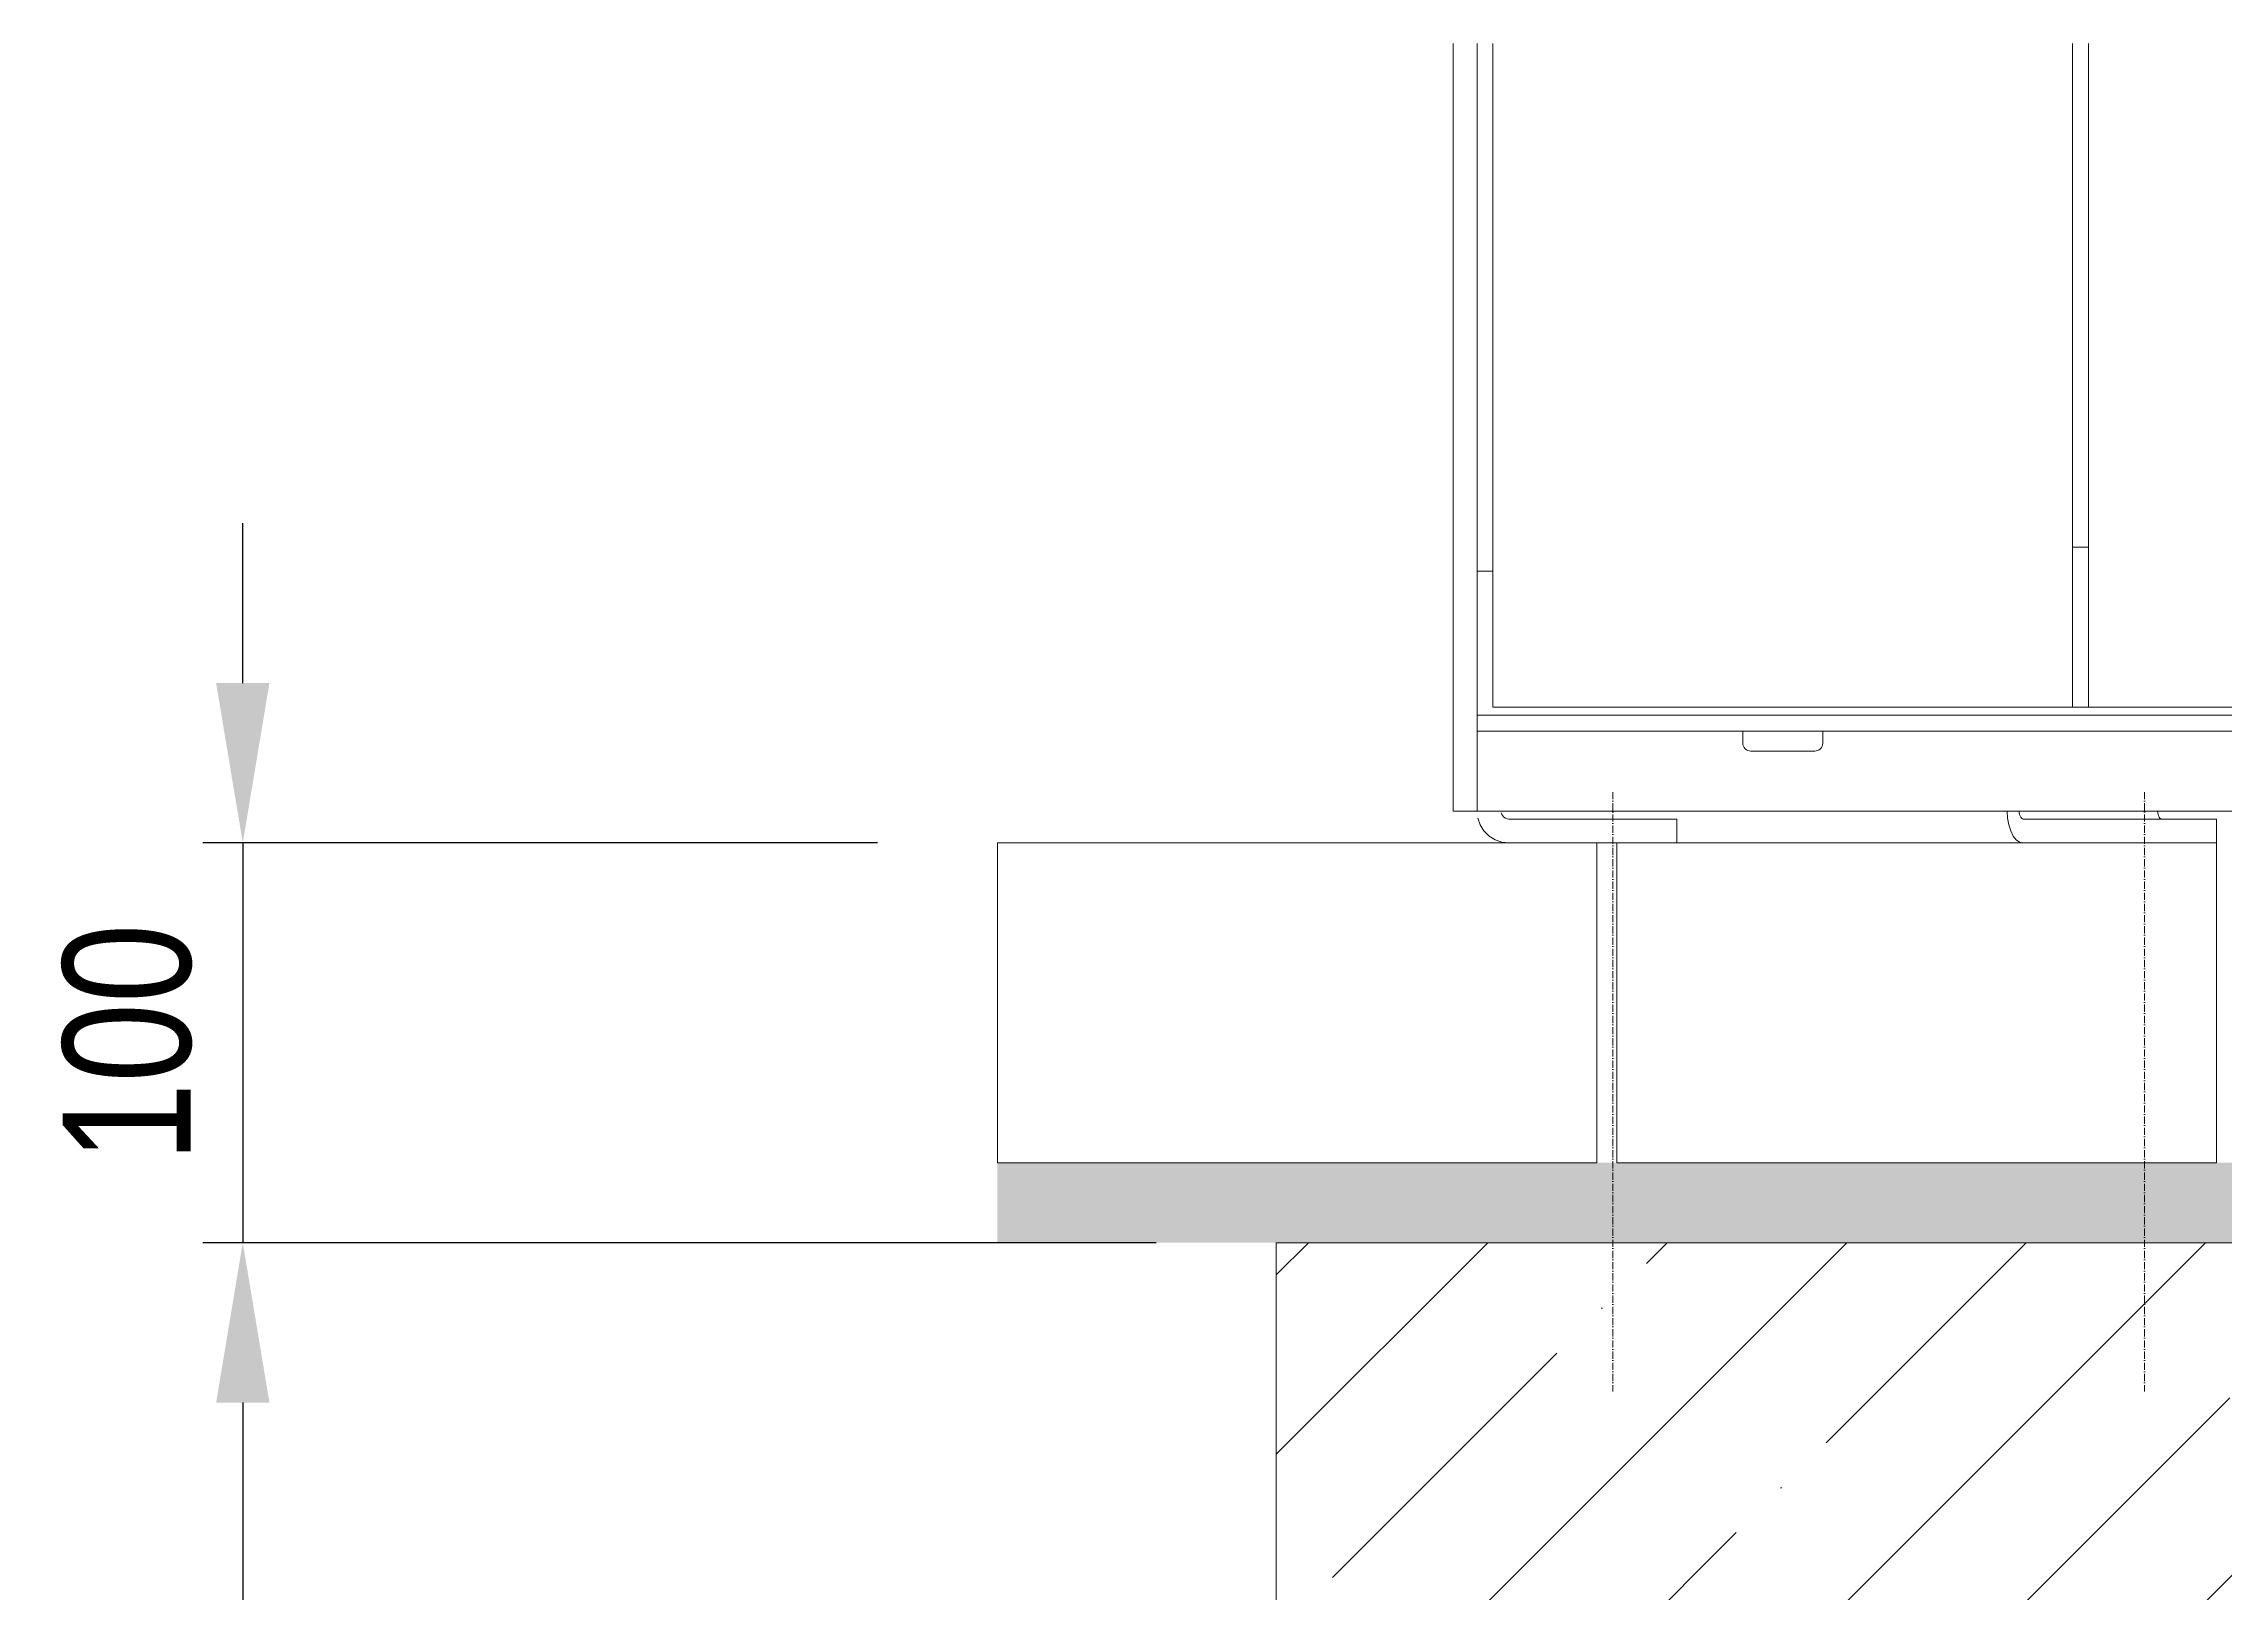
# Model space of a CAD drawing. Header units: millimetres. Extents: x 25115 to 31055, y 5999 to 10199.
# Drawn here: x 27049 to 27594, y 8167 to 8555 of the extents above; entities that cross this region are included whole.
import ezdxf

# ---------------------------------------------------------------- set-up
doc = ezdxf.new("R2010")
doc.units = ezdxf.units.MM
doc.header["$LTSCALE"] = 0.3
doc.linetypes.add('ACAD_ISO10W100', pattern=[18.5, 12, -3, 0.5, -3])
doc.linetypes.add('INCONTINUOUS', pattern=[200000.001, 200000, -0.001])
for name, color, linetype, lineweight in [('KOTY', 3, 'INCONTINUOUS', 9), ('OSY', 7, 'ACAD_ISO10W100', 15), ('Visible', 7, 'Continuous', 18)]:
    doc.layers.add(name, color=color, linetype=linetype, lineweight=lineweight)
doc.layers.add('SRAFY', color=7, linetype='Continuous', lineweight=9, true_color=0x5b5b5b)
doc.styles.add('SEACAD_Arial', font='arial.ttf', dxfattribs={"width": 0.8})
doc.dimstyles.new('ISO-25', dxfattribs={"dimtxt": 1.6, "dimasz": 2, "dimexe": 0.5, "dimexo": 1.5, "dimtad": 1, "dimdec": 0, "dimtxsty": 'SEACAD_Arial', "dimcen": 2, "dimadec": 0, "dimazin": 0, "dimtfac": 1, "dimtdec": 0, "dimtmove": 0, "dimatfit": 3, "dimfxl": 1, "dimarcsym": 0})

# ---------------------------------------------------------------- blocks, each defined once
blk = doc.blocks.new('*D431')
at = {"layer": 'Defpoints', "color": 0}
for p in [(27287.37, 8354.87), (27098.57, 8254.87), (27357.13, 8254.87)]:
    blk.add_point(p, dxfattribs=at)
at = {"layer": 'KOTY', "color": 0, "lineweight": -2}
for p, q in [((27098.57, 8394.87), (27098.57, 8434.87)), ((27257.37, 8354.87), (27088.57, 8354.87)), ((27098.57, 8354.87), (27098.57, 8254.87)), ((27327.13, 8254.87), (27088.57, 8254.87)), ((27098.57, 8214.87), (27098.57, 8174.87))]:
    blk.add_line(p, q, dxfattribs=at)
at = {"layer": 'KOTY', "color": 0}
for points in [[(27091.9, 8394.87), (27105.23, 8394.87), (27098.57, 8354.87)], [(27105.23, 8214.87), (27091.9, 8214.87), (27098.57, 8254.87)]]:
    blk.add_solid(points, dxfattribs=at)
at = {"layer": 'KOTY', "color": 0, "insert": (27069.73, 8304.87), "char_height": 32, "attachment_point": 5, "rotation": 90, "style": 'SEACAD_Arial'}
blk.add_mtext('100', dxfattribs=at)
blk = doc.blocks.new('*D430')
at = {"layer": 'Defpoints', "color": 0}
for p in [(27357.13, 8254.87), (27098.57, 7954.87), (27357.13, 7954.87)]:
    blk.add_point(p, dxfattribs=at)
at = {"layer": 'KOTY', "color": 0, "lineweight": -2}
for p, q in [((27327.13, 8254.87), (27088.57, 8254.87)), ((27098.57, 8214.87), (27098.57, 7994.87)), ((27327.13, 7954.87), (27088.57, 7954.87))]:
    blk.add_line(p, q, dxfattribs=at)
at = {"layer": 'KOTY', "color": 0}
for points in [[(27105.23, 8214.87), (27091.9, 8214.87), (27098.57, 8254.87)], [(27091.9, 7994.87), (27105.23, 7994.87), (27098.57, 7954.87)]]:
    blk.add_solid(points, dxfattribs=at)
at = {"layer": 'KOTY', "color": 0, "insert": (27069.73, 8104.87), "char_height": 32, "attachment_point": 5, "rotation": 90, "style": 'SEACAD_Arial'}
blk.add_mtext('300', dxfattribs=at)

msp = doc.modelspace()

# ---------------------------------------------------------------- hatches: boundary and pattern name
at = {"layer": 'SRAFY'}
h = msp.add_hatch(dxfattribs=at)
h.set_pattern_fill('AR-SAND', color=256, scale=0.5, style=0)
h.set_pattern_definition([(37.5, (2639.349, 3207.029), (-0.800016, 24.470662), [0, -19.304, 0, -21.59, 0, -20.6375]), (7.5, (2639.35, 3207.03), (22.476164, 35.841255), [0, -10.414, 0, -17.399, 0, -6.6675]), (327.5, (2623.728, 3207.029), (39.549619, 0.07186), [0, -6.35, 0, -22.86, 0, -29.845]), (317.5, (2623.728, 3207.03), (38.177823, 11.146466), [0, -3.175, 0, -14.986, 0, -17.145])])
h.paths.add_polyline_path([(27198.2, 8274.87), (27282.66, 8274.87), (27282.66, 8254.87), (27132.66, 8254.87), (27287.37, 8254.87), (27287.37, 8274.87), (27193.2, 8274.87)])
h.paths.add_polyline_path([(27282.66, 8274.87), (27348.2, 8274.87), (27353.2, 8274.87), (27503.2, 8274.87), (27508.2, 8274.87), (27658.2, 8274.87), (27663.2, 8274.87), (27813.2, 8274.87), (27818.2, 8274.87), (27968.2, 8274.87), (27972.23, 8274.87), (28122.23, 8274.87), (28127.23, 8274.87), (28277.23, 8274.87), (28135.43, 8274.87), (28135.04, 8274.87), (28285.82, 8274.87), (28210.43, 8274.87), (28210.43, 8254.87), (27432.66, 8254.87), (27282.66, 8254.87)])
h = msp.add_hatch(dxfattribs=at)
h.set_pattern_fill('ANSI35', color=8, scale=10, style=0)
h.set_pattern_definition([(45, (2956.124, 2839.05), (-44.90128, 44.90128), []), (45, (3001.026, 2839.05), (-44.90128, 44.90128), [79.375, -15.875, 0, -15.875])])
h.paths.add_polyline_path([(27357.13, 8254.87), (28057.13, 8254.87), (28057.13, 7954.87), (27357.13, 7954.87)])

# ---------------------------------------------------------------- linework, layer by layer
at = {"layer": 'OSY', "ltscale": 0.5}
for p, q in [((27441.39, 8367.62), (27441.39, 8217.62)), ((27574.37, 8367.62), (27574.37, 8217.62))]:
    msp.add_line(p, q, dxfattribs=at)
at = {"layer": 'SRAFY', "linetype": 'Continuous'}
for p, q in [((27437.37, 8354.87), (27287.37, 8354.87)), ((27287.37, 8354.87), (27287.37, 8274.87)), ((27437.37, 8274.87), (27437.37, 8354.87)), ((27592.37, 8354.87), (27442.37, 8354.87)), ((27442.37, 8354.87), (27442.37, 8274.87)), ((27592.37, 8274.87), (27592.37, 8354.87)), ((27287.37, 8274.87), (27437.37, 8274.87)), ((27442.37, 8274.87), (27592.37, 8274.87))]:
    msp.add_line(p, q, dxfattribs=at)
at = {"layer": 'SRAFY'}
msp.add_lwpolyline([(27357.13, 8254.87), (28057.13, 8254.87), (28057.13, 7954.87), (27357.13, 7954.87)], close=True, dxfattribs=at)
at = {"layer": 'Visible'}
for p, q in [((27560.38, 8428.85), (27556.38, 8428.85)), ((27411.38, 8422.85), (27407.38, 8422.85)), ((27560.38, 8388.85), (27556.38, 8388.85))]:
    msp.add_line(p, q, dxfattribs=at)
at = {"layer": 'Visible', "color": 0}
for p, q in [((27407.57, 8361.09), (27408.15, 8359.39)), ((27408.15, 8359.39), (27409.11, 8357.87)), ((27413.43, 8362.43), (27413.55, 8362.01)), ((27413.55, 8362.01), (27413.81, 8361.63)), ((27413.81, 8361.63), (27414.13, 8361.33)), ((27414.13, 8361.33), (27414.49, 8361.07)), ((27414.49, 8361.07), (27414.93, 8360.93)), ((27414.93, 8360.93), (27415.37, 8360.87)), ((27415.37, 8360.87), (27437.37, 8360.87)), ((27437.37, 8360.87), (27441.81, 8360.87)), ((27441.81, 8360.87), (27446.05, 8360.87)), ((27446.05, 8360.87), (27449.83, 8360.87)), ((27449.83, 8360.87), (27452.99, 8360.87)), ((27452.99, 8360.87), (27455.39, 8360.87)), ((27455.39, 8360.87), (27456.85, 8360.87)), ((27456.85, 8360.87), (27457.37, 8360.87)), ((27457.37, 8360.87), (27457.37, 8354.87)), ((27540.07, 8362.85), (27540.15, 8361.09)), ((27540.15, 8361.09), (27540.45, 8359.39)), ((27540.45, 8359.39), (27540.91, 8357.87)), ((27543.03, 8362.85), (27543.07, 8362.43)), ((27543.07, 8362.43), (27543.15, 8362.01)), ((27543.15, 8362.01), (27543.25, 8361.63)), ((27543.25, 8361.63), (27543.41, 8361.33)), ((27543.41, 8361.33), (27543.61, 8361.07)), ((27543.61, 8361.07), (27543.83, 8360.93)), ((27543.83, 8360.93), (27544.05, 8360.87)), ((27544.05, 8360.87), (27555.05, 8360.87)), ((27555.05, 8360.87), (27578.11, 8360.87)), ((27555.05, 8360.87), (27557.71, 8360.87)), ((27557.71, 8360.87), (27561.11, 8360.87)), ((27561.11, 8360.87), (27565.05, 8360.87)), ((27565.05, 8360.87), (27569.39, 8360.87)), ((27569.39, 8360.87), (27573.87, 8360.87)), ((27573.87, 8360.87), (27578.27, 8360.87)), ((27577.71, 8362.43), (27577.69, 8362.85)), ((27577.79, 8362.01), (27577.71, 8362.43)), ((27577.91, 8361.63), (27577.79, 8362.01)), ((27578.07, 8361.33), (27577.91, 8361.63)), ((27578.27, 8361.07), (27578.07, 8361.33)), ((27578.47, 8360.93), (27578.27, 8361.07)), ((27578.27, 8360.87), (27582.37, 8360.87)), ((27578.69, 8360.87), (27578.47, 8360.93)), ((27582.37, 8360.87), (27585.97, 8360.87)), ((27585.97, 8360.87), (27588.91, 8360.87)), ((27588.91, 8360.87), (27590.99, 8360.87)), ((27590.99, 8360.87), (27592.15, 8360.87)), ((27592.15, 8360.87), (27592.37, 8360.87)), ((27592.37, 8358.87), (27592.37, 8360.87)), ((27409.11, 8357.87), (27410.39, 8356.61)), ((27410.39, 8356.61), (27411.91, 8355.67)), ((27411.91, 8355.67), (27413.59, 8355.07)), ((27413.59, 8355.07), (27415.37, 8354.87)), ((27415.37, 8354.87), (27437.37, 8354.87)), ((27441.81, 8354.87), (27437.37, 8354.87)), ((27446.05, 8354.87), (27441.81, 8354.87)), ((27449.83, 8354.87), (27446.05, 8354.87)), ((27452.99, 8354.87), (27449.83, 8354.87)), ((27455.39, 8354.87), (27452.99, 8354.87)), ((27456.85, 8354.87), (27455.39, 8354.87)), ((27457.37, 8354.87), (27456.85, 8354.87)), ((27540.91, 8357.87), (27541.55, 8356.61)), ((27541.55, 8356.61), (27542.31, 8355.67)), ((27542.31, 8355.67), (27543.15, 8355.07)), ((27543.15, 8355.07), (27544.05, 8354.87)), ((27544.05, 8354.87), (27555.05, 8354.87)), ((27557.71, 8354.87), (27555.05, 8354.87)), ((27561.11, 8354.87), (27557.71, 8354.87)), ((27565.05, 8354.87), (27561.11, 8354.87)), ((27569.39, 8354.87), (27565.05, 8354.87)), ((27573.87, 8354.87), (27569.39, 8354.87)), ((27578.27, 8354.87), (27573.87, 8354.87)), ((27582.37, 8354.87), (27578.27, 8354.87)), ((27585.97, 8354.87), (27582.37, 8354.87)), ((27588.91, 8354.87), (27585.97, 8354.87)), ((27590.99, 8354.87), (27588.91, 8354.87)), ((27592.15, 8354.87), (27590.99, 8354.87)), ((27592.37, 8354.87), (27592.15, 8354.87)), ((27592.37, 8358.87), (27592.37, 8354.87))]:
    msp.add_line(p, q, dxfattribs=at)
at = {"layer": 'Visible'}
for points in [[(27401.38, 8554.87), (27401.38, 8362.85), (28013.38, 8362.85), (28013.38, 8554.87)], [(27401.38, 8554.87), (27401.38, 8362.85), (27407.38, 8362.85), (27407.38, 8554.87)]]:
    msp.add_lwpolyline(points, dxfattribs=at)
at = {"layer": 'Visible', "color": 7}
for points in [[(27411.38, 8554.87), (27411.38, 8388.85), (27556.38, 8388.85), (27556.38, 8554.87)], [(27560.38, 8554.87), (27560.38, 8388.85), (27705.38, 8388.85), (27705.38, 8554.87)]]:
    msp.add_lwpolyline(points, dxfattribs=at)
at = {"layer": 'Visible'}
msp.add_lwpolyline([(27407.38, 8382.85), (28007.38, 8382.85), (28007.38, 8386.85), (27407.38, 8386.85)], close=True, dxfattribs=at)
msp.add_lwpolyline([(27475.88, 8377.85), (27491.88, 8377.85, 0.414214), (27493.88, 8379.85), (27493.88, 8382.85), (27473.88, 8382.85), (27473.88, 8379.85, 0.414214)], format="xyb", close=True, dxfattribs=at)

# ---------------------------------------------------------------- dimensions: what is measured, and where the dimension line sits
at = {"layer": 'KOTY'}
for base, p1, p2, picture, middle in [((27098.57, 8254.87), (27287.37, 8354.87), (27357.13, 8254.87), '*D431', (27069.73, 8304.87)), ((27098.57, 7954.87), (27357.13, 8254.87), (27357.13, 7954.87), '*D430', (27069.73, 8104.87))]:
    dim = msp.add_linear_dim(base=base, p1=p1, p2=p2, angle=90, dimstyle='ISO-25', override={"dimlfac": 1, "dimtxsty": 'SEACAD_Arial', "dimsah": 1, "dimtolj": 0}, dxfattribs=at)
    dim.commit()
    dim.dimension.update_dxf_attribs({"geometry": picture, "text_midpoint": middle})

doc.saveas('drawing.dxf')
